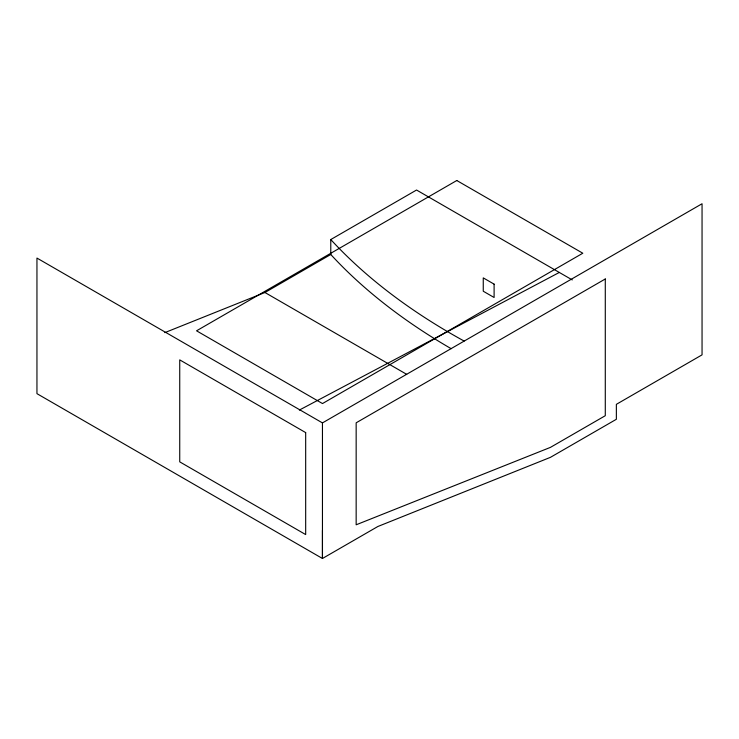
<?xml version="1.0" encoding="UTF-8"?>
<svg xmlns="http://www.w3.org/2000/svg" width="739" height="739" viewBox="0 0 739 739"><rect width="100%" height="100%" fill="white"/><g stroke="black" fill="none" stroke-linecap="round" stroke-linejoin="round"><path stroke-width="1.11" d="M322.453 530.353L322.453 558.49L36.95 393.656L36.95 258.068L322.453 422.902L702.05 203.752L702.05 354.859L616.363 404.335L616.363 419.281L550.444 457.339L377.869 526.491L322.453 558.49L322.453 422.902M451.169 348.688A687.87 397.139 0 0 1 330.776 254.493L330.776 239.547L416.547 190.025L572.272 279.933M164.806 332.633L264.941 292.505L330.776 254.493M299.341 410.071L559.303 272.442M264.941 292.505L406.69 374.34M464.129 341.058A687.87 397.139 0 0 1 330.776 239.547M456.794 180.51L196.546 330.804L322.49 403.559L582.803 253.228L456.794 180.51M605.287 278.982L356.161 422.81L356.161 524.792L550.444 447.372L605.287 415.706L605.287 278.982M494.105 284.146L483.26 277.882L483.26 291.231L494.105 297.494L494.105 284.146M305.678 432.592L179.734 359.875L179.734 461.857L305.678 534.574L305.678 432.592"/></g></svg>
